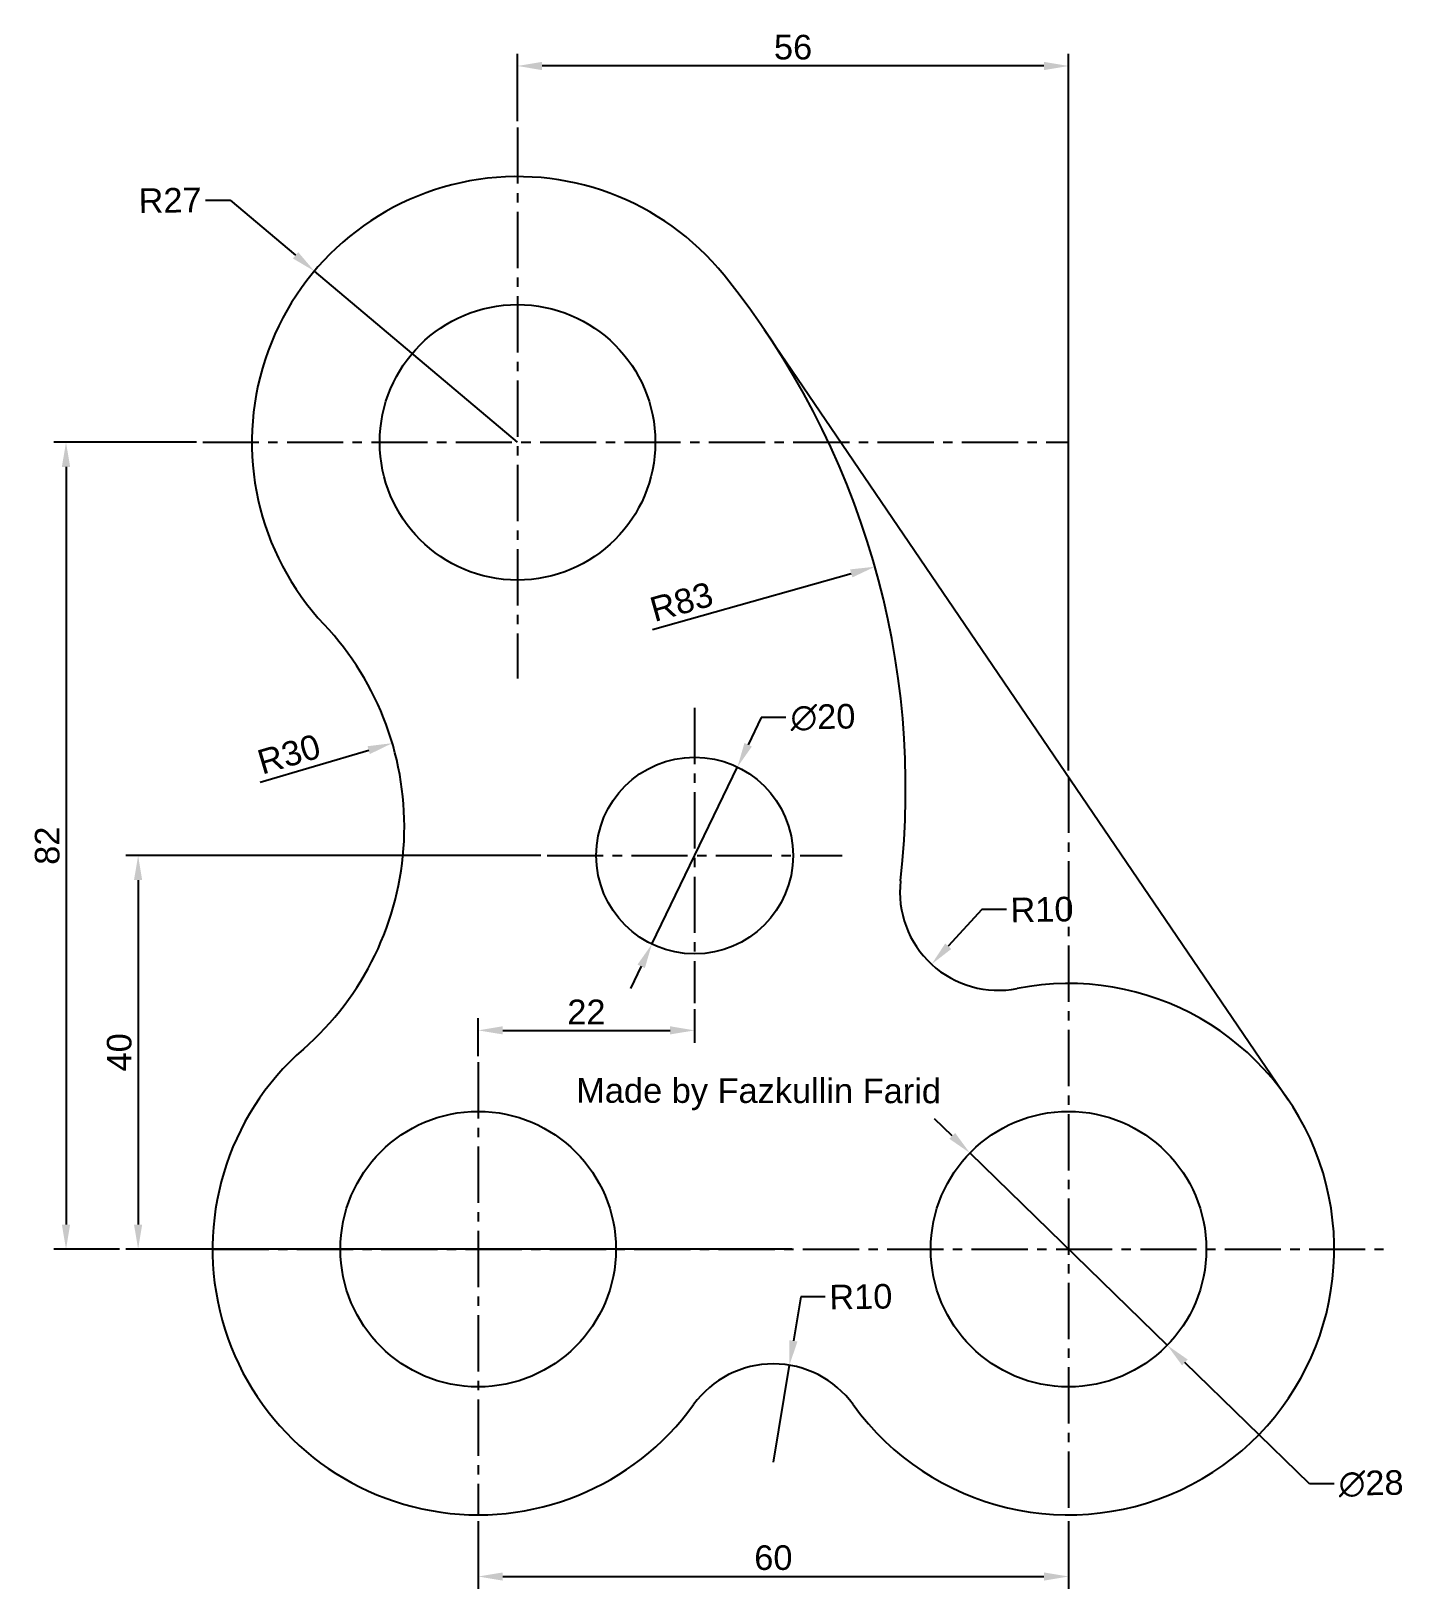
# Model space of a CAD drawing. Header units: millimetres. Extents: x 25 to 164, y 31 to 189.
import ezdxf

# ---------------------------------------------------------------- set-up
doc = ezdxf.new("R2010")
doc.units = ezdxf.units.MM
doc.linetypes.add('CENTER2', pattern=[28.575, 19.05, -3.175, 3.175, -3.175])
doc.styles.get("Standard").update_dxf_attribs({"font": 'Arial.ttf'})
doc.dimstyles.new('ISO-25', dxfattribs={"dimtxt": 2.5, "dimasz": 2.5, "dimexe": 1.25, "dimexo": 0.625, "dimtad": 1, "dimtxsty": 'Standard', "dimcen": 2.5, "dimadec": 0, "dimazin": 0, "dimtfac": 1, "dimtmove": 0, "dimatfit": 3, "dimfxl": 1, "dimarcsym": 0})

# ---------------------------------------------------------------- blocks, each defined once
blk = doc.blocks.new('*D1')
at = {"color": 0, "lineweight": -2, "transparency": 16777216}
for p, q in [((74.05, 179.95), (74.05, 186.82)), ((130.05, 113.96), (130.05, 186.82)), ((127.55, 185.57), (76.55, 185.57))]:
    blk.add_line(p, q, dxfattribs=at)
at = {"color": 0, "transparency": 16777216}
for points in [[(76.55, 185.99), (76.55, 185.15), (74.05, 185.57)], [(127.55, 185.99), (127.55, 185.15), (130.05, 185.57)]]:
    blk.add_solid(points, dxfattribs=at)
at = {"layer": 'Defpoints', "color": 0, "transparency": 16777216}
for p in [(74.05, 185.57), (74.05, 179.33), (130.05, 113.34)]:
    blk.add_point(p, dxfattribs=at)
at = {"color": 0, "transparency": 16777216, "insert": (102.05, 187.47), "char_height": 2.5, "attachment_point": 5}
blk.add_mtext('56', dxfattribs=at)
blk = doc.blocks.new('*D2')
at = {"color": 0, "lineweight": -2, "transparency": 16777216}
for p, q in [((70.05, 84.95), (70.05, 88.81)), ((92.05, 89.7), (92.05, 86.31)), ((72.55, 87.56), (89.55, 87.56))]:
    blk.add_line(p, q, dxfattribs=at)
at = {"color": 0, "transparency": 16777216}
for points in [[(72.55, 87.98), (72.55, 87.15), (70.05, 87.56)], [(89.55, 87.98), (89.55, 87.15), (92.05, 87.56)]]:
    blk.add_solid(points, dxfattribs=at)
at = {"layer": 'Defpoints', "color": 0, "transparency": 16777216}
for p in [(92.05, 90.33), (92.05, 87.56), (70.05, 84.33)]:
    blk.add_point(p, dxfattribs=at)
at = {"color": 0, "transparency": 16777216, "insert": (81.05, 89.44), "char_height": 2.5, "attachment_point": 5}
blk.add_mtext('22', dxfattribs=at)
blk = doc.blocks.new('*D3')
at = {"color": 0, "lineweight": -2, "transparency": 16777216}
for p, q in [((76.42, 105.33), (34.24, 105.33)), ((35.49, 102.83), (35.49, 67.83)), ((101.92, 65.33), (34.24, 65.33))]:
    blk.add_line(p, q, dxfattribs=at)
at = {"color": 0, "transparency": 16777216}
for points in [[(35.07, 102.83), (35.9, 102.83), (35.49, 105.33)], [(35.07, 67.83), (35.9, 67.83), (35.49, 65.33)]]:
    blk.add_solid(points, dxfattribs=at)
at = {"layer": 'Defpoints', "color": 0, "transparency": 16777216}
for p in [(77.05, 105.33), (35.49, 65.33), (102.55, 65.33)]:
    blk.add_point(p, dxfattribs=at)
at = {"color": 0, "transparency": 16777216, "insert": (33.58, 85.33), "char_height": 2.5, "attachment_point": 5, "rotation": 90}
blk.add_mtext('40', dxfattribs=at)
blk = doc.blocks.new('*D4')
at = {"color": 0, "lineweight": -2, "transparency": 16777216}
for p, q in [((41.42, 147.33), (26.91, 147.33)), ((28.16, 144.83), (28.16, 67.83)), ((33.61, 65.33), (26.91, 65.33))]:
    blk.add_line(p, q, dxfattribs=at)
at = {"color": 0, "transparency": 16777216}
for points in [[(27.74, 144.83), (28.58, 144.83), (28.16, 147.33)], [(27.74, 67.83), (28.58, 67.83), (28.16, 65.33)]]:
    blk.add_solid(points, dxfattribs=at)
at = {"layer": 'Defpoints', "color": 0, "transparency": 16777216}
for p in [(42.05, 147.33), (28.16, 65.33), (34.24, 65.33)]:
    blk.add_point(p, dxfattribs=at)
at = {"color": 0, "transparency": 16777216, "insert": (26.26, 106.33), "char_height": 2.5, "attachment_point": 5, "rotation": 90}
blk.add_mtext('82', dxfattribs=at)
blk = doc.blocks.new('*D5')
at = {"color": 0, "lineweight": -2, "transparency": 16777216}
for p, q in [((70.05, 37.7), (70.05, 30.81)), ((130.05, 37.7), (130.05, 30.81)), ((72.55, 32.06), (127.55, 32.06))]:
    blk.add_line(p, q, dxfattribs=at)
at = {"color": 0, "transparency": 16777216}
for points in [[(72.55, 32.47), (72.55, 31.64), (70.05, 32.06)], [(127.55, 32.47), (127.55, 31.64), (130.05, 32.06)]]:
    blk.add_solid(points, dxfattribs=at)
at = {"layer": 'Defpoints', "color": 0, "transparency": 16777216}
for p in [(70.05, 38.33), (130.05, 38.33), (130.05, 32.06)]:
    blk.add_point(p, dxfattribs=at)
at = {"color": 0, "transparency": 16777216, "insert": (100.05, 33.96), "char_height": 2.5, "attachment_point": 5}
blk.add_mtext('60', dxfattribs=at)
blk = doc.blocks.new('*D6')
at = {"color": 0, "lineweight": -2, "transparency": 16777216}
for p, q in [((42.35, 171.92), (44.85, 171.92)), ((44.85, 171.92), (51.49, 166.33)), ((74.05, 147.33), (53.4, 164.72))]:
    blk.add_line(p, q, dxfattribs=at)
at = {"color": 0, "transparency": 16777216}
blk.add_solid([(51.76, 166.65), (51.22, 166.01), (53.4, 164.72)], dxfattribs=at)
at = {"layer": 'Defpoints', "color": 0, "transparency": 16777216}
for p in [(53.4, 164.72), (74.05, 147.33)]:
    blk.add_point(p, dxfattribs=at)
at = {"color": 0, "transparency": 16777216, "insert": (38.74, 171.92), "char_height": 2.5, "attachment_point": 5, "rotation": 1}
blk.add_mtext('R27', dxfattribs=at)
blk = doc.blocks.new('*D7')
at = {"color": 0, "lineweight": -2, "transparency": 16777216}
blk.add_line((47.9, 112.79), (58.92, 116.04), dxfattribs=at)
at = {"color": 0, "transparency": 16777216}
blk.add_solid([(58.8, 116.44), (59.04, 115.64), (61.32, 116.75)], dxfattribs=at)
at = {"layer": 'Defpoints', "color": 0, "transparency": 16777216}
for p in [(61.32, 116.75), (32.55, 108.25)]:
    blk.add_point(p, dxfattribs=at)
at = {"color": 0, "transparency": 16777216, "insert": (50.82, 115.63), "char_height": 2.5, "attachment_point": 5, "rotation": 16.4507}
blk.add_mtext('R30', dxfattribs=at)
blk = doc.blocks.new('*D8')
at = {"color": 0, "lineweight": -2, "transparency": 16777216}
for p, q in [((98.82, 119.36), (97.48, 116.58)), ((101.32, 119.36), (98.82, 119.36)), ((87.7, 96.32), (96.4, 114.33)), ((86.62, 94.07), (85.53, 91.82))]:
    blk.add_line(p, q, dxfattribs=at)
at = {"color": 0, "transparency": 16777216}
for points in [[(97.11, 116.77), (97.86, 116.4), (96.4, 114.33)], [(86.24, 94.25), (86.99, 93.89), (87.7, 96.32)]]:
    blk.add_solid(points, dxfattribs=at)
at = {"layer": 'Defpoints', "color": 0, "transparency": 16777216}
for p in [(96.4, 114.33), (87.7, 96.32)]:
    blk.add_point(p, dxfattribs=at)
at = {"color": 0, "transparency": 16777216, "insert": (105.09, 119.36), "char_height": 2.5, "attachment_point": 5, "rotation": 1}
blk.add_mtext('∅20', dxfattribs=at)
blk = doc.blocks.new('*D9')
at = {"color": 0, "lineweight": -2, "transparency": 16777216}
for p, q in [((118.23, 76.84), (116.44, 78.58)), ((120.02, 75.1), (140.08, 55.56)), ((154.53, 41.49), (141.87, 53.81)), ((157.03, 41.49), (154.53, 41.49))]:
    blk.add_line(p, q, dxfattribs=at)
at = {"color": 0, "transparency": 16777216}
for points in [[(118.52, 77.14), (117.94, 76.54), (120.02, 75.1)], [(142.16, 54.11), (141.58, 53.52), (140.08, 55.56)]]:
    blk.add_solid(points, dxfattribs=at)
at = {"layer": 'Defpoints', "color": 0, "transparency": 16777216}
for p in [(120.02, 75.1), (140.08, 55.56)]:
    blk.add_point(p, dxfattribs=at)
at = {"color": 0, "transparency": 16777216, "insert": (160.8, 41.49), "char_height": 2.5, "attachment_point": 5, "rotation": 1}
blk.add_mtext('∅28', dxfattribs=at)
blk = doc.blocks.new('*D10')
at = {"color": 0, "lineweight": -2, "transparency": 16777216}
for p, q in [((102.83, 60.48), (102.09, 56)), ((105.33, 60.48), (102.83, 60.48)), ((100.05, 43.67), (101.68, 53.54))]:
    blk.add_line(p, q, dxfattribs=at)
at = {"color": 0, "transparency": 16777216}
blk.add_solid([(101.68, 56.07), (102.5, 55.94), (101.68, 53.54)], dxfattribs=at)
at = {"layer": 'Defpoints', "color": 0, "transparency": 16777216}
for p in [(101.68, 53.54), (100.05, 43.67)]:
    blk.add_point(p, dxfattribs=at)
at = {"color": 0, "transparency": 16777216, "insert": (108.94, 60.48), "char_height": 2.5, "attachment_point": 5, "rotation": 1}
blk.add_mtext('R10', dxfattribs=at)
blk = doc.blocks.new('*D11')
at = {"color": 0, "lineweight": -2, "transparency": 16777216}
for p, q in [((121.25, 99.83), (117.82, 96.12)), ((123.75, 99.83), (121.25, 99.83))]:
    blk.add_line(p, q, dxfattribs=at)
at = {"color": 0, "transparency": 16777216}
blk.add_solid([(117.52, 96.4), (118.13, 95.83), (116.13, 94.28)], dxfattribs=at)
at = {"layer": 'Defpoints', "color": 0, "transparency": 16777216}
for p in [(122.91, 101.63), (116.13, 94.28)]:
    blk.add_point(p, dxfattribs=at)
at = {"color": 0, "transparency": 16777216, "insert": (127.35, 99.83), "char_height": 2.5, "attachment_point": 5, "rotation": 1}
blk.add_mtext('R10', dxfattribs=at)
blk = doc.blocks.new('*D12')
at = {"color": 0, "lineweight": -2, "transparency": 16777216}
blk.add_line((87.75, 128.29), (107.97, 134), dxfattribs=at)
at = {"color": 0, "transparency": 16777216}
blk.add_solid([(107.85, 134.41), (108.08, 133.6), (110.37, 134.68)], dxfattribs=at)
at = {"layer": 'Defpoints', "color": 0, "transparency": 16777216}
for p in [(110.37, 134.68), (30.5, 112.12)]:
    blk.add_point(p, dxfattribs=at)
at = {"color": 0, "transparency": 16777216, "insert": (90.71, 131.11), "char_height": 2.5, "attachment_point": 5, "rotation": 15.7734}
blk.add_mtext('R83', dxfattribs=at)

msp = doc.modelspace()

# ---------------------------------------------------------------- linework, layer by layer
at = {"linetype": 'CENTER2', "ltscale": 0.3}
for p, q in [((74.049, 179.327), (74.049, 123.327)), ((42.049, 147.327), (130.049, 147.327)), ((92.049, 120.327), (92.049, 90.327)), ((130.049, 113.338), (130.049, 38.327)), ((77.049, 105.327), (107.049, 105.327)), ((70.049, 84.327), (70.049, 38.327)), ((43.049, 65.327), (162.049, 65.327))]:
    msp.add_line(p, q, dxfattribs=at)
msp.add_line((99.13, 158.799), (152.375, 80.511))
for centre, radius in [((74.049, 147.327), 14), ((92.049, 105.327), 10), ((70.049, 65.327), 14), ((130.049, 65.327), 14)]:
    msp.add_circle(centre, radius)
for centre, radius, start, end in [((74.049, 147.327), 27, 38.95131, 223.27446), ((30.499, 112.122), 83, 353.52273, 38.95131), ((32.548, 108.254), 30, 311.14014, 43.27446), ((122.905, 101.631), 10, 173.52273, 281.13226), ((130.049, 65.327), 27, 215.82477, 101.13226), ((70.049, 65.327), 27, 131.14014, 324.17523), ((100.049, 43.671), 10, 35.82477, 144.17523)]:
    msp.add_arc(centre, radius, start, end)

# ---------------------------------------------------------------- texts
msp.add_text('Made by Fazkullin Farid', height=2.5, rotation=359.91735).set_placement((80.013, 80.21))

# ---------------------------------------------------------------- dimensions: what is measured, and where the dimension line sits
for base, p1, p2, picture, middle in [((74.049, 185.569), (130.049, 113.338), (74.049, 179.327), '*D1', (102.049, 187.47)), ((92.049, 87.564), (70.049, 84.327), (92.049, 90.327), '*D2', (81.049, 89.444)), ((130.049, 32.055), (70.049, 38.327), (130.049, 38.327), '*D5', (100.049, 33.956))]:
    dim = msp.add_linear_dim(base=base, p1=p1, p2=p2, dimstyle='ISO-25')
    dim.commit()
    dim.dimension.update_dxf_attribs({"geometry": picture, "text_midpoint": middle})
for center, mpoint, picture, middle in [((74.049, 147.327), (53.399, 164.722), '*D6', (38.739, 171.923)), ((122.905, 101.631), (116.127, 94.278), '*D11', (127.354, 99.832)), ((100.049, 43.671), (101.68, 53.537), '*D10', (108.936, 60.478))]:
    dim = msp.add_radius_dim(center=center, mpoint=mpoint, dimstyle='ISO-25')
    dim.commit()
    dim.dimension.update_dxf_attribs({"geometry": picture, "text_midpoint": middle, "dimtype": 164, "text_rotation": 1})
for base, p1, p2, picture, middle in [((28.16, 65.327), (42.049, 147.327), (34.236, 65.327), '*D4', (26.258, 106.327)), ((35.486, 65.327), (77.049, 105.327), (102.549, 65.327), '*D3', (33.585, 85.327))]:
    dim = msp.add_linear_dim(base=base, p1=p1, p2=p2, angle=90, dimstyle='ISO-25')
    dim.commit()
    dim.dimension.update_dxf_attribs({"geometry": picture, "text_midpoint": middle})
for center, mpoint, picture, middle in [((30.499, 112.122), (110.373, 134.684), '*D12', (91.223, 129.275)), ((32.548, 108.254), (61.32, 116.75), '*D7', (51.357, 113.807))]:
    dim = msp.add_radius_dim(center=center, mpoint=mpoint, dimstyle='ISO-25')
    dim.commit()
    dim.dimension.update_dxf_attribs({"geometry": picture, "text_midpoint": middle, "dimtype": 164})
for p1, p2, picture, middle in [((87.703, 96.321), (96.395, 114.333), '*D8', (105.09, 119.356)), ((120.02, 75.096), (140.077, 55.558), '*D9', (160.803, 41.485))]:
    dim = msp.add_diameter_dim_2p(p1=p1, p2=p2, dimstyle='ISO-25')
    dim.commit()
    dim.dimension.update_dxf_attribs({"geometry": picture, "text_midpoint": middle, "dimtype": 163, "text_rotation": 1})

doc.saveas('drawing.dxf')
